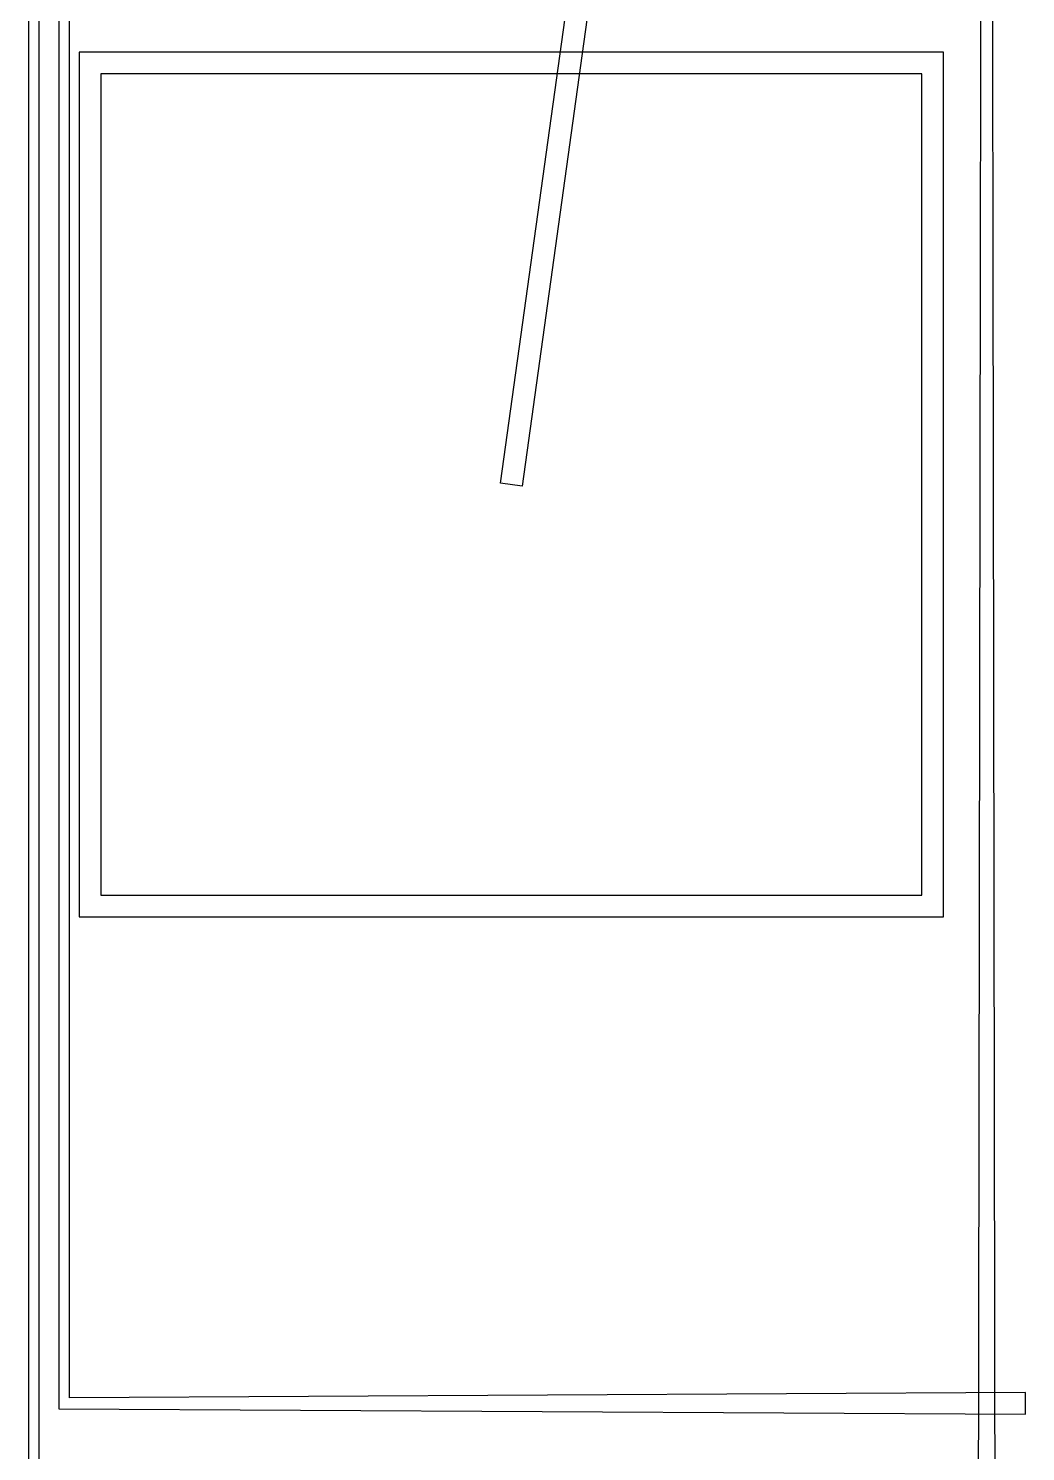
# Model space of a CAD drawing. Extents: x -148 to 112, y -1337 to 1.
# Drawn here: x -130 to 100.8, y -550.8 to -221.6 of the extents above; entities that cross this region are included whole.
import ezdxf

# ---------------------------------------------------------------- set-up
doc = ezdxf.new("R2010")
doc.units = 0

msp = doc.modelspace()

# ---------------------------------------------------------------- linework, layer by layer
at = {"layer": 'M2_undercutMsk'}
msp.add_lwpolyline([(-113.25, -422.15), (76.75, -422.15), (76.75, -232.15), (-113.25, -232.15)], close=True, dxfattribs=at)
at = {"layer": 'metal_BB'}
for points in [[(-27.475, -52.55), (-33, -53.8), (-33, -100.9), (-130, -100.9), (-130, -753.4), (18.25, -754.65), (18.25, -749.65), (-127.5, -750.9), (-127.5, -103.4), (-30.5, -103.4), (-30.5, -56.3), (-27.475, -57.55), (-27.475, -52.55)], [(27.475, -52.55), (33, -53.8), (33, -175.9), (93, -175.9), (94.25, -967.15), (89.25, -967.15), (90.5, -178.4), (30.5, -178.4), (30.5, -56.3), (27.475, -57.55), (27.475, -52.55)], [(-20.75, -64.05), (-19.5, -175.9), (-123, -175.9), (-123, -540.9), (100.75, -542.15), (100.75, -537.15), (-120.5, -538.4), (-120.5, -178.4), (-17, -178.4), (-15.75, -64.05), (-20.75, -64.05)], [(20.7263, -64.3935), (-15.7737, -327.4935), (-20.7263, -326.8065), (15.7737, -63.7065), (20.7263, -64.3935)], [(-118.25, -427.15), (81.75, -427.15), (81.75, -227.15), (-118.25, -227.15)]]:
    msp.add_lwpolyline(points, close=True, dxfattribs=at)

doc.saveas('drawing.dxf')
